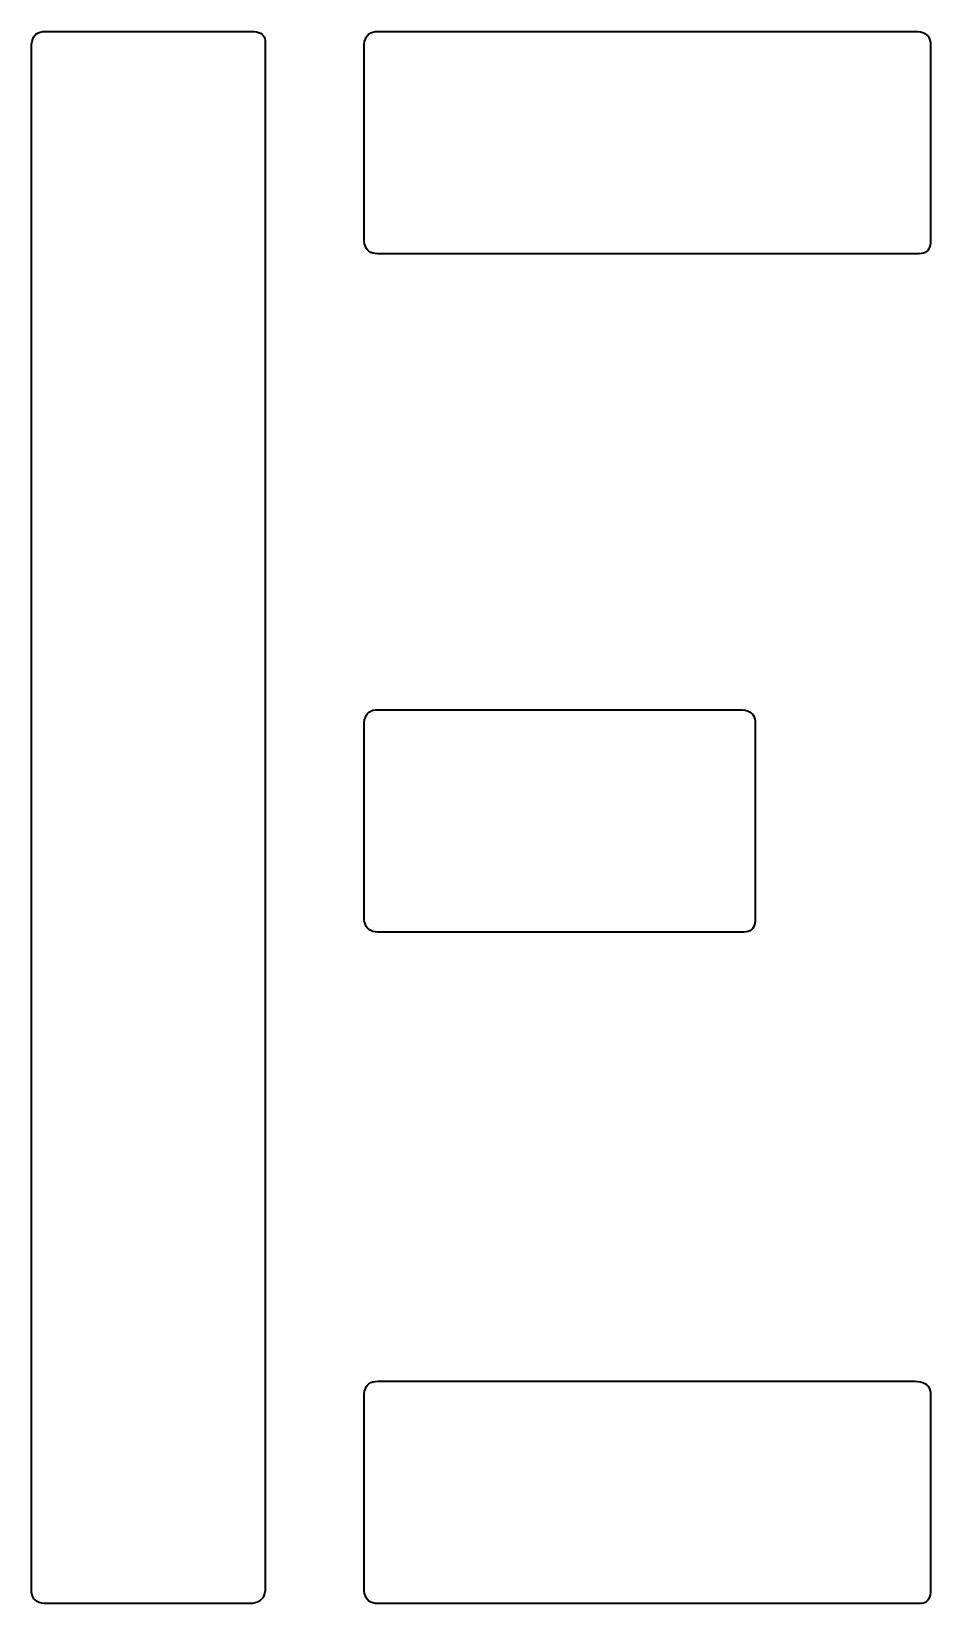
# Model space of a CAD drawing. Extents: x 10 to 410, y -69 to 348.
# Drawn here: x 108.75 to 120.18, y 86 to 106 of the extents above; entities that cross this region are included whole.
import ezdxf

# ---------------------------------------------------------------- set-up
doc = ezdxf.new("R2010")
doc.units = 0

msp = doc.modelspace()

# ---------------------------------------------------------------- linework, layer by layer
at = {"color": 7, "lineweight": 35, "ltscale": 0.000816}
for p, q in [((108.888855, 105.998001), (108.921432, 106)), ((113.117432, 105.998001), (113.150002, 106)), ((120.176575, 105.861145), (120.178574, 105.828568)), ((113.150002, 103.171432), (113.117432, 103.173431)), ((113.117432, 97.369431), (113.150002, 97.371429)), ((117.947998, 97.232574), (117.950005, 97.199997)), ((113.150002, 94.542862), (113.117432, 94.544861)), ((113.117432, 88.826569), (113.150002, 88.828568)), ((120.176575, 88.689713), (120.178574, 88.65715)), ((108.751999, 86.138855), (108.75, 86.171432)), ((113.150002, 86), (113.117432, 86.001999))]:
    msp.add_line(p, q, dxfattribs=at)
at = {"color": 7, "lineweight": 35, "ltscale": 0.065714}
msp.add_line((108.921432, 106), (111.550003, 106), dxfattribs=at)
at = {"color": 7, "lineweight": 35, "ltscale": 0.000815}
for p, q in [((111.550003, 106), (111.582573, 105.998566)), ((120.178574, 103.34285), (120.177139, 103.310287)), ((117.950005, 94.714279), (117.948578, 94.681717)), ((120.178574, 86.171432), (120.177139, 86.138855))]:
    msp.add_line(p, q, dxfattribs=at)
at = {"color": 7, "lineweight": 35, "ltscale": 0.170714}
for p, q in [((113.150002, 106), (119.978577, 106)), ((113.150002, 88.828568), (119.978577, 88.828568))]:
    msp.add_line(p, q, dxfattribs=at)
at = {"color": 7, "lineweight": 35, "ltscale": 0.000951}
for p, q in [((119.978577, 106), (120.016571, 105.998291)), ((108.75, 105.800003), (108.751724, 105.837997)), ((112.978577, 105.800003), (112.980286, 105.837997)), ((112.980286, 103.33342), (112.978577, 103.371429)), ((112.978577, 97.171432), (112.980286, 97.209427)), ((117.75, 97.371429), (117.78801, 97.36972)), ((112.980286, 94.704849), (112.978577, 94.742859)), ((119.978577, 88.828568), (120.016571, 88.826859)), ((112.978577, 88.628571), (112.980286, 88.666565)), ((108.950005, 86), (108.912003, 86.001709)), ((111.559433, 86.001999), (111.521431, 86)), ((111.721436, 86.199997), (111.719437, 86.162003)), ((112.980286, 86.162003), (112.978577, 86.199997))]:
    msp.add_line(p, q, dxfattribs=at)
at = {"color": 7, "lineweight": 35, "ltscale": 0.490714}
msp.add_line((108.75, 86.171432), (108.75, 105.800003), dxfattribs=at)
at = {"color": 7, "lineweight": 35, "ltscale": 0.00086}
for p, q in [((108.751724, 105.837997), (108.756859, 105.871994)), ((112.980286, 105.837997), (112.985428, 105.871994)), ((120.016571, 105.998291), (120.050575, 105.993149)), ((112.985428, 103.299423), (112.980286, 103.33342)), ((112.980286, 97.209427), (112.985428, 97.243423)), ((117.78801, 97.36972), (117.822006, 97.364578)), ((112.985428, 94.670853), (112.980286, 94.704849)), ((120.016571, 88.826859), (120.050575, 88.821716)), ((112.980286, 88.666565), (112.985428, 88.700577)), ((108.912003, 86.001709), (108.878006, 86.006851)), ((112.985428, 86.128006), (112.980286, 86.162003))]:
    msp.add_line(p, q, dxfattribs=at)
at = {"color": 7, "lineweight": 35, "ltscale": 0.00078}
for p, q in [((108.756859, 105.871994), (108.765434, 105.901993)), ((112.985428, 105.871994), (112.994003, 105.901993)), ((120.050575, 105.993149), (120.080582, 105.984573)), ((112.994003, 103.269424), (112.985428, 103.299423)), ((112.985428, 97.243423), (112.994003, 97.273422)), ((117.822006, 97.364578), (117.852005, 97.356003)), ((112.994003, 94.640854), (112.985428, 94.670853)), ((120.050575, 88.821716), (120.080582, 88.813141)), ((112.985428, 88.700577), (112.994003, 88.730576)), ((108.878006, 86.006851), (108.848007, 86.015427)), ((112.994003, 86.098007), (112.985428, 86.128006))]:
    msp.add_line(p, q, dxfattribs=at)
at = {"color": 7, "lineweight": 35, "ltscale": 0.000716}
for p, q in [((108.765434, 105.901993), (108.777435, 105.927994)), ((112.994003, 105.901993), (113.005997, 105.927994)), ((120.080582, 105.984573), (120.106575, 105.97258)), ((113.005997, 103.243423), (112.994003, 103.269424)), ((112.994003, 97.273422), (113.005997, 97.299423)), ((117.852005, 97.356003), (117.878006, 97.343994)), ((113.005997, 94.614853), (112.994003, 94.640854)), ((120.080582, 88.813141), (120.106575, 88.801147)), ((112.994003, 88.730576), (113.005997, 88.756577)), ((108.848007, 86.015427), (108.822006, 86.027435)), ((113.005997, 86.072006), (112.994003, 86.098007))]:
    msp.add_line(p, q, dxfattribs=at)
at = {"color": 7, "lineweight": 35, "ltscale": 0.000672}
for p, q in [((108.777435, 105.927994), (108.792862, 105.949997)), ((113.005997, 105.927994), (113.021431, 105.949997)), ((120.106575, 105.97258), (120.128571, 105.957138)), ((113.021431, 103.22142), (113.005997, 103.243423)), ((113.005997, 97.299423), (113.021431, 97.321426)), ((117.878006, 97.343994), (117.900002, 97.328568)), ((113.021431, 94.59285), (113.005997, 94.614853)), ((120.106575, 88.801147), (120.128571, 88.785721)), ((113.005997, 88.756577), (113.021431, 88.778564)), ((108.822006, 86.027435), (108.800003, 86.042862)), ((113.021431, 86.050003), (113.005997, 86.072006))]:
    msp.add_line(p, q, dxfattribs=at)
at = {"color": 7, "lineweight": 35, "ltscale": 0.000652}
for p, q in [((108.792862, 105.949997), (108.811722, 105.968002)), ((113.021431, 105.949997), (113.040291, 105.968002)), ((120.128571, 105.957138), (120.146576, 105.938278)), ((113.040291, 103.20343), (113.021431, 103.22142)), ((113.021431, 97.321426), (113.040291, 97.339432)), ((117.900002, 97.328568), (117.917999, 97.309708)), ((113.040291, 94.57486), (113.021431, 94.59285)), ((113.021431, 88.778564), (113.040291, 88.79657)), ((120.128571, 88.785721), (120.146576, 88.766861)), ((108.800003, 86.042862), (108.781998, 86.061722)), ((113.040291, 86.031998), (113.021431, 86.050003))]:
    msp.add_line(p, q, dxfattribs=at)
at = {"color": 7, "lineweight": 35, "ltscale": 0.000658}
for p, q in [((108.811722, 105.968002), (108.834, 105.981995)), ((113.040291, 105.968002), (113.062576, 105.981995)), ((120.146576, 105.938278), (120.160576, 105.916)), ((113.062576, 103.189423), (113.040291, 103.20343)), ((113.040291, 97.339432), (113.062576, 97.353424)), ((117.917999, 97.309708), (117.932007, 97.28743)), ((113.062576, 94.560852), (113.040291, 94.57486)), ((113.040291, 88.79657), (113.062576, 88.810577)), ((120.146576, 88.766861), (120.160576, 88.744568)), ((108.781998, 86.061722), (108.768005, 86.084)), ((113.062576, 86.018005), (113.040291, 86.031998))]:
    msp.add_line(p, q, dxfattribs=at)
at = {"color": 7, "lineweight": 35, "ltscale": 0.00069}
for p, q in [((108.834, 105.981995), (108.859711, 105.992004)), ((113.062576, 105.981995), (113.088287, 105.992004)), ((120.160576, 105.916), (120.170578, 105.890289)), ((113.088287, 103.179428), (113.062576, 103.189423)), ((113.062576, 97.353424), (113.088287, 97.363434)), ((117.932007, 97.28743), (117.942001, 97.261719)), ((113.088287, 94.550858), (113.062576, 94.560852)), ((113.062576, 88.810577), (113.088287, 88.820572)), ((120.160576, 88.744568), (120.170578, 88.718857)), ((108.768005, 86.084), (108.758003, 86.109711)), ((113.088287, 86.007996), (113.062576, 86.018005))]:
    msp.add_line(p, q, dxfattribs=at)
at = {"color": 7, "lineweight": 35, "ltscale": 0.000744}
for p, q in [((108.859711, 105.992004), (108.888855, 105.998001)), ((113.088287, 105.992004), (113.117432, 105.998001)), ((120.170578, 105.890289), (120.176575, 105.861145)), ((113.117432, 103.173431), (113.088287, 103.179428)), ((113.088287, 97.363434), (113.117432, 97.369431)), ((117.942001, 97.261719), (117.947998, 97.232574)), ((113.117432, 94.544861), (113.088287, 94.550858)), ((113.088287, 88.820572), (113.117432, 88.826569)), ((120.170578, 88.718857), (120.176575, 88.689713)), ((108.758003, 86.109711), (108.751999, 86.138855)), ((113.117432, 86.001999), (113.088287, 86.007996))]:
    msp.add_line(p, q, dxfattribs=at)
at = {"color": 7, "lineweight": 35, "ltscale": 0.000736}
for p, q in [((111.582573, 105.998566), (111.611717, 105.994278)), ((120.177139, 103.310287), (120.172867, 103.281143)), ((117.948578, 94.681717), (117.94429, 94.652573)), ((120.177139, 86.138855), (120.172867, 86.109711))]:
    msp.add_line(p, q, dxfattribs=at)
at = {"color": 7, "lineweight": 35, "ltscale": 0.000667}
for p, q in [((111.611717, 105.994278), (111.637436, 105.987137)), ((120.172867, 103.281143), (120.165718, 103.255432)), ((117.94429, 94.652573), (117.937149, 94.626862)), ((120.172867, 86.109711), (120.165718, 86.084))]:
    msp.add_line(p, q, dxfattribs=at)
at = {"color": 7, "lineweight": 35, "ltscale": 0.00061}
msp.add_line((111.637436, 105.987137), (111.659714, 105.977142), dxfattribs=at)
at = {"color": 7, "lineweight": 35, "ltscale": 0.000571}
for p, q in [((111.659714, 105.977142), (111.678574, 105.964279)), ((120.155716, 103.233139), (120.14286, 103.214279)), ((117.927139, 94.604568), (117.914291, 94.585709)), ((120.155716, 86.061722), (120.14286, 86.042862))]:
    msp.add_line(p, q, dxfattribs=at)
at = {"color": 7, "lineweight": 35, "ltscale": 0.00055}
msp.add_line((111.678574, 105.964279), (111.694, 105.948578), dxfattribs=at)
at = {"color": 7, "lineweight": 35, "ltscale": 0.000553}
for p, q in [((111.694, 105.948578), (111.706001, 105.930008)), ((120.127144, 103.198853), (120.108574, 103.186859)), ((117.898575, 94.570282), (117.880005, 94.558289)), ((120.127144, 86.027435), (120.108574, 86.015427))]:
    msp.add_line(p, q, dxfattribs=at)
at = {"color": 7, "lineweight": 35, "ltscale": 0.000577}
for p, q in [((111.706001, 105.930008), (111.714569, 105.908569)), ((120.108574, 103.186859), (120.087143, 103.178284)), ((117.880005, 94.558289), (117.858574, 94.549713)), ((120.108574, 86.015427), (120.087143, 86.006851))]:
    msp.add_line(p, q, dxfattribs=at)
at = {"color": 7, "lineweight": 35, "ltscale": 0.00062}
msp.add_line((111.714569, 105.908569), (111.719711, 105.884293), dxfattribs=at)
at = {"color": 7, "lineweight": 35, "ltscale": 0.00068}
for p, q in [((111.719711, 105.884293), (111.721436, 105.857147)), ((120.062859, 103.173141), (120.035721, 103.171432)), ((117.83429, 94.544571), (117.807144, 94.542862)), ((120.062859, 86.001709), (120.035721, 86))]:
    msp.add_line(p, q, dxfattribs=at)
at = {"color": 7, "lineweight": 35, "ltscale": 0.491429}
msp.add_line((111.721436, 105.857147), (111.721436, 86.199997), dxfattribs=at)
at = {"color": 7, "lineweight": 35, "ltscale": 0.060714}
for p, q in [((112.978577, 103.371429), (112.978577, 105.800003)), ((112.978577, 94.742859), (112.978577, 97.171432)), ((112.978577, 86.199997), (112.978577, 88.628571))]:
    msp.add_line(p, q, dxfattribs=at)
at = {"color": 7, "lineweight": 35, "ltscale": 0.062143}
for p, q in [((120.178574, 105.828568), (120.178574, 103.34285)), ((117.950005, 97.199997), (117.950005, 94.714279)), ((120.178574, 88.65715), (120.178574, 86.171432))]:
    msp.add_line(p, q, dxfattribs=at)
at = {"color": 7, "lineweight": 35, "ltscale": 0.000551}
for p, q in [((120.14286, 103.214279), (120.127144, 103.198853)), ((117.914291, 94.585709), (117.898575, 94.570282)), ((120.14286, 86.042862), (120.127144, 86.027435))]:
    msp.add_line(p, q, dxfattribs=at)
at = {"color": 7, "lineweight": 35, "ltscale": 0.000611}
for p, q in [((120.165718, 103.255432), (120.155716, 103.233139)), ((117.937149, 94.626862), (117.927139, 94.604568)), ((120.165718, 86.084), (120.155716, 86.061722))]:
    msp.add_line(p, q, dxfattribs=at)
at = {"color": 7, "lineweight": 35, "ltscale": 0.172143}
for p, q in [((120.035721, 103.171432), (113.150002, 103.171432)), ((120.035721, 86), (113.150002, 86))]:
    msp.add_line(p, q, dxfattribs=at)
at = {"color": 7, "lineweight": 35, "ltscale": 0.000621}
for p, q in [((120.087143, 103.178284), (120.062859, 103.173141)), ((117.858574, 94.549713), (117.83429, 94.544571)), ((120.087143, 86.006851), (120.062859, 86.001709))]:
    msp.add_line(p, q, dxfattribs=at)
at = {"color": 7, "lineweight": 35, "ltscale": 0.115}
msp.add_line((113.150002, 97.371429), (117.75, 97.371429), dxfattribs=at)
at = {"color": 7, "lineweight": 35, "ltscale": 0.116429}
msp.add_line((117.807144, 94.542862), (113.150002, 94.542862), dxfattribs=at)
at = {"color": 7, "lineweight": 35, "ltscale": 0.064286}
msp.add_line((111.521431, 86), (108.950005, 86), dxfattribs=at)
at = {"color": 7, "lineweight": 35, "ltscale": 0.000863}
for p, q in [((111.59343, 86.007996), (111.559433, 86.001999)), ((111.719437, 86.162003), (111.713432, 86.128006))]:
    msp.add_line(p, q, dxfattribs=at)
at = {"color": 7, "lineweight": 35, "ltscale": 0.000791}
for p, q in [((111.623428, 86.018005), (111.59343, 86.007996)), ((111.713432, 86.128006), (111.70343, 86.098007))]:
    msp.add_line(p, q, dxfattribs=at)
at = {"color": 7, "lineweight": 35, "ltscale": 0.000738}
for p, q in [((111.649429, 86.031998), (111.623428, 86.018005)), ((111.70343, 86.098007), (111.68943, 86.072006))]:
    msp.add_line(p, q, dxfattribs=at)
at = {"color": 7, "lineweight": 35, "ltscale": 0.000711}
for p, q in [((111.671432, 86.050003), (111.649429, 86.031998)), ((111.68943, 86.072006), (111.671432, 86.050003))]:
    msp.add_line(p, q, dxfattribs=at)

doc.saveas('drawing.dxf')
